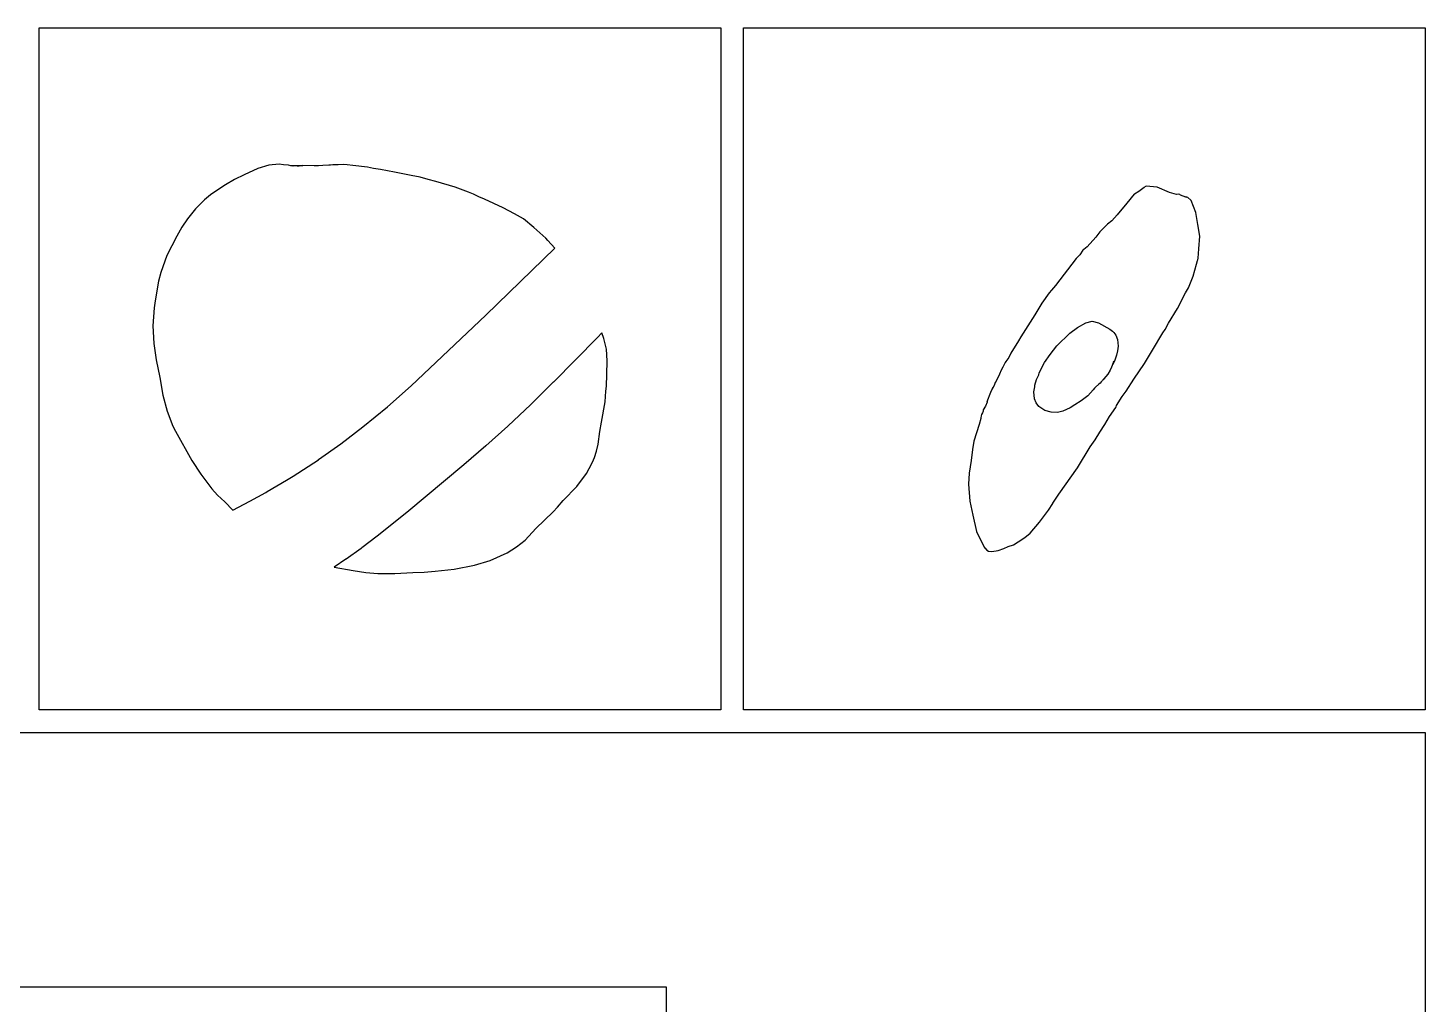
# Model space of a CAD drawing. Extents: x 2 to 598, y 728 to 3498.
# Drawn here: x 350 to 598, y 2220 to 2393.2 of the extents above; entities that cross this region are included whole.
import ezdxf

# ---------------------------------------------------------------- set-up
doc = ezdxf.new("R2010")
doc.units = 0

msp = doc.modelspace()

# ---------------------------------------------------------------- linework, layer by layer
at = {"layer": 'Calque 1'}
for p, q in [((392.738985, 2368.853875), (390.80921, 2368.2664)), ((394.579, 2369.0395), (392.738985, 2368.853875)), ((394.582, 2369.04), (394.579, 2369.0395)), ((395.37316, 2368.915), (394.58147, 2369.0401)), ((394.58147, 2369.0401), (394.582, 2369.04)), ((396.23719, 2368.828), (395.37316, 2368.915)), ((396.663, 2368.76), (396.23719, 2368.828)), ((396.66955, 2368.756), (396.663, 2368.76)), ((397.10054, 2368.729), (396.66955, 2368.756)), ((397.10414, 2368.729), (397.01684, 2368.747)), ((397.01684, 2368.747), (397.10054, 2368.729)), ((397.562, 2368.71), (397.10414, 2368.729)), ((397.58267, 2368.7152), (397.562, 2368.71)), ((397.94854, 2368.7262), (397.58267, 2368.7152)), ((397.99112, 2368.7537), (397.771132, 2368.73645)), ((397.771132, 2368.73645), (397.94872, 2368.7237)), ((398.32785, 2368.7262), (397.94854, 2368.7262)), ((397.94872, 2368.7237), (398.123794, 2368.7432)), ((397.94872, 2368.7237), (397.94872, 2368.7237)), ((398.123794, 2368.7432), (397.99112, 2368.7537)), ((398.819268, 2368.7602), (398.32785, 2368.7262)), ((398.82032, 2368.7762), (398.819268, 2368.7602)), ((400.79126, 2368.7192), (398.82032, 2368.7762)), ((401.58398, 2368.7622), (400.79126, 2368.7192)), ((402.36584, 2368.7822), (401.58398, 2368.7622)), ((403.38594, 2368.8252), (402.36584, 2368.7822)), ((403.61693, 2368.8512), (403.38594, 2368.8252)), ((403.71925, 2368.8772), (403.61693, 2368.8512)), ((404.13008, 2368.9002), (403.71925, 2368.8772)), ((405.06801, 2368.9202), (404.13008, 2368.9002)), ((406.0328, 2368.9902), (405.06801, 2368.9202)), ((406.68651, 2368.9242), (406.0328, 2368.9902)), ((407.66423, 2368.7779), (406.68651, 2368.9242)), ((410.24598, 2368.4792), (407.66423, 2368.7779)), ((411.3131, 2368.2762), (410.24598, 2368.4792)), ((386.68323, 2366.308488), (385.06382, 2365.3622)), ((388.39747, 2367.159), (386.68323, 2366.308488)), ((390.80921, 2368.2664), (388.39747, 2367.159)), ((412.56987, 2368.1041), (411.3131, 2368.2762)), ((415.06326, 2367.625), (412.56987, 2368.1041)), ((418.0238, 2367.0302), (415.06326, 2367.625)), ((419.59373, 2366.698), (418.0238, 2367.0302)), ((421.07013, 2366.283), (419.59373, 2366.698)), ((422.39718, 2365.9605), (421.07013, 2366.283)), ((425.81919, 2364.9709), (422.39718, 2365.9605)), ((382.428099, 2363.5747), (381.36999, 2362.676)), ((383.5435, 2364.3441), (382.428099, 2363.5747)), ((385.06382, 2365.3622), (383.5435, 2364.3441)), ((428.21388, 2364.049), (425.81919, 2364.9709)), ((429.11098, 2363.693), (428.21388, 2364.049)), ((430.05098, 2363.2439), (429.11098, 2363.693)), ((546.38483, 2363.7166), (545.036489, 2362.125737)), ((546.295817, 2363.608941), (546.38483, 2363.7166)), ((546.448865, 2363.689423), (546.295817, 2363.608941)), ((547.17043, 2364.184612), (546.448865, 2363.689423)), ((547.928108, 2364.74177), (547.17043, 2364.184612)), ((548.126296, 2364.899713), (547.928108, 2364.74177)), ((548.486, 2365.1), (548.10048, 2364.9005)), ((548.10048, 2364.9005), (548.126296, 2364.899713)), ((548.48637, 2365.0983), (548.486, 2365.1)), ((550.43353, 2364.9484), (548.48637, 2365.0983)), ((552.64372, 2363.9748), (550.43353, 2364.9484)), ((553.876619, 2363.622425), (552.64372, 2363.9748)), ((554.18422, 2363.6839), (553.876619, 2363.622425)), ((554.45809, 2363.6189), (554.18422, 2363.6839)), ((554.56971, 2363.5349), (554.45809, 2363.6189)), ((555.552174, 2363.150425), (554.56971, 2363.5349)), ((379.743192, 2361.074775), (378.31126, 2359.3279)), ((381.36999, 2362.676), (379.743192, 2361.074775)), ((431.06073, 2362.832), (430.05098, 2363.2439)), ((434.34942, 2361.2673), (431.06073, 2362.832)), ((436.37462, 2360.2234), (434.34942, 2361.2673)), ((545.036489, 2362.125737), (543.36228, 2360.0491)), ((555.87609, 2363.1148), (555.53917, 2363.2362)), ((555.53917, 2363.2362), (555.677513, 2363.160275)), ((555.677513, 2363.160275), (555.552174, 2363.150425)), ((556.43574, 2362.613), (555.87609, 2363.1148)), ((556.46834, 2362.588), (556.43574, 2362.613)), ((556.89313, 2361.5018), (556.46834, 2362.588)), ((557.29465, 2360.445), (556.89313, 2361.5018)), ((378.31126, 2359.3279), (377.336836, 2357.866663)), ((437.9492, 2359.302), (436.37462, 2360.2234)), ((439.77131, 2357.8044), (437.9492, 2359.302)), ((542.4016, 2358.9892), (541.65593, 2358.3872)), ((543.36228, 2360.0491), (542.4016, 2358.9892)), ((557.68585, 2358.3257), (557.29465, 2360.445)), ((376.42146, 2356.2537), (374.66962, 2352.795)), ((377.336836, 2357.866663), (376.42146, 2356.2537)), ((441.92467, 2355.9105), (439.77131, 2357.8044)), ((539.56872, 2356.0804), (538.00808, 2354.3714)), ((540.29011, 2357.0513), (539.56872, 2356.0804)), ((541.65593, 2358.3872), (540.29011, 2357.0513)), ((558.01243, 2356.2519), (557.68585, 2358.3257)), ((557.86928, 2354.0107), (558.01243, 2356.2519)), ((431.27265, 2342.2602), (443.50855, 2354.1199)), ((442.28072, 2355.5054), (441.92467, 2355.9105)), ((443.50855, 2354.1199), (442.28072, 2355.5054)), ((537.27996, 2353.7575), (536.70119, 2352.9152)), ((537.42776, 2353.8619), (537.27996, 2353.7575)), ((538.00808, 2354.3714), (537.42776, 2353.8619)), ((557.69928, 2352.3669), (557.86928, 2354.0107)), ((374.66962, 2352.795), (373.59114, 2349.8355)), ((536.06091, 2352.2863), (532.38, 2347.4917)), ((536.70119, 2352.9152), (536.06091, 2352.2863)), ((556.86004, 2349.1397), (557.41193, 2351.3008)), ((557.41193, 2351.3008), (557.60158, 2351.9401)), ((557.60158, 2351.9401), (557.64398, 2352.0408)), ((557.64398, 2352.0408), (557.69928, 2352.3669)), ((373.59114, 2349.8355), (373.15757, 2348.2821)), ((555.98774, 2347.069), (556.86004, 2349.1397)), ((373.15757, 2348.2821), (372.60463, 2344.797)), ((531.27464, 2346.1998), (530.003174, 2344.34975)), ((531.68237, 2346.6861), (531.27464, 2346.1998)), ((532.38, 2347.4917), (531.68237, 2346.6861)), ((554.08088, 2343.3954), (555.48698, 2346.1926)), ((555.48698, 2346.1926), (555.98774, 2347.069)), ((372.60463, 2344.797), (372.40723, 2343.5258)), ((530.003174, 2344.34975), (528.72804, 2342.2936)), ((372.40723, 2343.5258), (372.191319, 2340.358538)), ((418.05125, 2329.6847), (431.27265, 2342.2602)), ((528.72804, 2342.2936), (526.23309, 2338.4096)), ((537.79027, 2340.9014), (538.92922, 2341.1629)), ((538.92922, 2341.1629), (538.9305, 2341.1629)), ((538.9305, 2341.1629), (540.0581, 2340.8544)), ((552.46289, 2340.8193), (554.08088, 2343.3954)), ((372.191319, 2340.358538), (372.32043, 2337.229)), ((451.87312, 2339.0984), (451.09281, 2338.2902)), ((451.87412, 2339.1204), (451.87312, 2339.0984)), ((451.87446, 2339.1207), (451.87412, 2339.1204)), ((452.20468, 2338.0928), (451.87446, 2339.1207)), ((532.62161, 2336.8003), (534.955102, 2339.036362)), ((534.955102, 2339.036362), (536.299412, 2340.029992)), ((536.299412, 2340.029992), (537.79027, 2340.9014)), ((540.0581, 2340.8544), (542.04246, 2339.7372)), ((542.04246, 2339.7372), (542.52253, 2339.3749)), ((542.52253, 2339.3749), (542.72718, 2339.1682)), ((542.72718, 2339.1682), (542.95301, 2338.899)), ((542.95301, 2338.899), (543.13909, 2338.706062)), ((543.13909, 2338.706062), (543.41034, 2337.9306)), ((549.60001, 2336.0206), (551.46502, 2339.0928)), ((551.46502, 2339.0928), (551.89083, 2339.7165)), ((551.89083, 2339.7165), (552.46289, 2340.8193)), ((372.32043, 2337.229), (372.780597, 2334.3129)), ((451.09, 2338.29), (443.26205, 2330.3272)), ((451.09281, 2338.2902), (451.09, 2338.29)), ((452.67752, 2336.2226), (452.20468, 2338.0928)), ((452.812767, 2334.10885), (452.67752, 2336.2226)), ((525.85223, 2337.6861), (524.49315, 2335.4883)), ((526.23309, 2338.4096), (525.85223, 2337.6861)), ((531.42839, 2335.2366), (532.62161, 2336.8003)), ((543.525134, 2336.760837), (543.40001, 2335.9225)), ((543.41033, 2337.9306), (543.41031, 2337.9306)), ((543.41031, 2337.9306), (543.525134, 2336.760837)), ((543.41034, 2337.9306), (543.41033, 2337.9306)), ((372.780597, 2334.3129), (373.39789, 2331.1901)), ((452.75552, 2331.6942), (452.812767, 2334.10885)), ((523.48183, 2333.8378), (523.05758, 2333.0042)), ((523.59657, 2334.0176), (523.48183, 2333.8378)), ((524.09628, 2334.7199), (523.59657, 2334.0176)), ((524.49315, 2335.4883), (524.09628, 2334.7199)), ((529.50706, 2331.9867), (530.45016, 2333.852925)), ((530.45016, 2333.852925), (531.42839, 2335.2366)), ((542.61401, 2333.7598), (542.32722, 2333.0364)), ((542.93492, 2334.258), (542.574809, 2333.502962)), ((542.574809, 2333.502962), (542.73339, 2334.0812)), ((542.73339, 2334.0812), (542.61401, 2333.7598)), ((543.256929, 2335.141812), (542.93492, 2334.258)), ((543.40001, 2335.9225), (543.256929, 2335.141812)), ((548.20216, 2333.658), (549.60001, 2336.0206)), ((452.67752, 2329.6442), (452.75552, 2331.6942)), ((522.467382, 2331.762313), (521.84783, 2330.5109)), ((522.72995, 2332.4864), (522.467382, 2331.762313)), ((523.05758, 2333.0042), (522.72995, 2332.4864)), ((529.01506, 2330.8183), (529.41556, 2331.6559)), ((529.41556, 2331.6559), (529.50706, 2331.9867)), ((541.6828, 2331.7667), (540.98104, 2330.9579)), ((542.107171, 2332.487987), (541.6828, 2331.7667)), ((542.32722, 2333.0364), (542.107171, 2332.487987)), ((546.29736, 2330.9015), (548.20216, 2333.658)), ((373.39789, 2331.1901), (373.95082, 2328.0533)), ((413.846945, 2325.9818), (418.05125, 2329.6847)), ((443.26, 2330.32), (439.27424, 2326.372363)), ((443.26205, 2330.3272), (443.26, 2330.32)), ((452.46515, 2326.8609), (452.58142, 2328.7792)), ((452.58142, 2328.7792), (452.67752, 2329.6442)), ((521.27681, 2329.3843), (520.88872, 2328.5161)), ((521.213022, 2329.223278), (521.27681, 2329.3843)), ((521.257035, 2329.25675), (521.213022, 2329.223278)), ((521.57755, 2329.9455), (521.257035, 2329.25675)), ((521.69589, 2330.2706), (521.57755, 2329.9455)), ((521.84783, 2330.5109), (521.69589, 2330.2706)), ((528.55411, 2328.6277), (528.74323, 2329.5233)), ((528.74323, 2329.5233), (528.760934, 2329.836675)), ((528.760934, 2329.836675), (529.01506, 2330.8183)), ((539.0775, 2328.9667), (538.12096, 2327.9358)), ((539.31055, 2329.2814), (539.0775, 2328.9667)), ((539.48212, 2329.4571), (539.31055, 2329.2814)), ((540.07846, 2329.9656), (539.48212, 2329.4571)), ((540.30429, 2330.1971), (540.07846, 2329.9656)), ((540.51823, 2330.4281), (540.30429, 2330.1971)), ((540.72441, 2330.6519), (540.51823, 2330.4281)), ((540.80191, 2330.7369), (540.72441, 2330.6519)), ((540.83911, 2330.7789), (540.80191, 2330.7369)), ((540.97604, 2330.9479), (540.83911, 2330.7789)), ((540.98104, 2330.9579), (540.97604, 2330.9479)), ((544.25201, 2327.8206), (544.945, 2328.7518)), ((544.945, 2328.7518), (546.29736, 2330.9015)), ((373.95082, 2328.0533), (374.70478, 2325.2287)), ((439.27424, 2326.372363), (435.17109, 2322.5184)), ((451.79232, 2323.224), (452.46515, 2326.8609)), ((520.266125, 2326.824225), (519.96939, 2326.1178)), ((520.88872, 2328.5161), (520.22983, 2326.8372)), ((520.22983, 2326.8372), (520.278832, 2326.922372)), ((520.278832, 2326.922372), (520.266125, 2326.824225)), ((528.674435, 2327.383462), (528.55411, 2328.6277)), ((528.965902, 2326.660005), (528.674435, 2327.383462)), ((529.46826, 2326.0025), (528.965902, 2326.660005)), ((535.85288, 2326.355), (535.024091, 2325.81355)), ((536.930186, 2327.04235), (535.85288, 2326.355)), ((538.12096, 2327.9358), (536.930186, 2327.04235)), ((543.24433, 2326.1912), (544.25201, 2327.8206)), ((374.70478, 2325.2287), (375.73314, 2322.5524)), ((409.46315, 2322.4412), (413.846945, 2325.9818)), ((519.12964, 2323.8958), (518.87331, 2322.8622)), ((519.15594, 2324.0146), (519.12964, 2323.8958)), ((519.21744, 2324.3753), (519.15594, 2324.0146)), ((519.29344, 2324.6399), (519.21744, 2324.3753)), ((519.4185, 2324.8833), (519.29344, 2324.6399)), ((519.53166, 2325.2094), (519.4185, 2324.8833)), ((519.58286, 2325.4336), (519.53166, 2325.2094)), ((519.96939, 2326.1178), (519.58286, 2325.4336)), ((530.483333, 2325.337509), (529.46826, 2326.0025)), ((531.624706, 2325.0175), (530.483333, 2325.337509)), ((532.742442, 2324.983166), (531.624706, 2325.0175)), ((533.6866, 2325.1752), (532.742442, 2324.983166)), ((535.024091, 2325.81355), (533.6866, 2325.1752)), ((541.1546, 2322.8436), (541.98657, 2324.2658)), ((541.98657, 2324.2658), (543.10073, 2325.875)), ((543.10073, 2325.875), (543.14513, 2325.9892)), ((543.14513, 2325.9892), (543.24433, 2326.1912)), ((375.73314, 2322.5524), (376.18221, 2321.6356)), ((376.18221, 2321.6356), (379.07248, 2316.4685)), ((405.559245, 2319.42815), (409.45175, 2322.4312)), ((409.45175, 2322.4312), (409.46315, 2322.4412)), ((435.166, 2322.52), (431.27166, 2319.0742)), ((435.17109, 2322.5184), (435.166, 2322.52)), ((451.20992, 2319.3679), (451.5236, 2321.6189)), ((451.5236, 2321.6189), (451.79232, 2323.224)), ((518.87331, 2322.8622), (517.91885, 2319.8924)), ((539.42861, 2320.1348), (540.27609, 2321.4541)), ((540.27609, 2321.4541), (541.1546, 2322.8436)), ((401.599, 2316.6), (405.559245, 2319.42815)), ((431.27166, 2319.0742), (427.35046, 2315.6998)), ((450.941236, 2318.102963), (451.20992, 2319.3679)), ((517.91885, 2319.8924), (517.683629, 2318.416087)), ((536.31872, 2315.1356), (538.55062, 2318.8692)), ((538.55062, 2318.8692), (539.42861, 2320.1348)), ((379.07248, 2316.4685), (380.68943, 2314.048)), ((397.08554, 2313.6681), (401.58966, 2316.5925)), ((401.58966, 2316.5925), (401.592, 2316.59)), ((401.592, 2316.59), (401.599, 2316.6)), ((450.22084, 2316.1241), (450.55415, 2316.983)), ((450.55415, 2316.983), (450.941236, 2318.102963)), ((517.43775, 2316.4642), (517.083611, 2314.198975)), ((517.683629, 2318.416087), (517.43775, 2316.4642)), ((380.68943, 2314.048), (382.61438, 2311.4208)), ((427.346, 2315.7), (417.2464, 2307.2385)), ((427.348, 2315.7), (427.346, 2315.7)), ((427.35046, 2315.6998), (427.348, 2315.7)), ((447.41481, 2311.8076), (449.17026, 2314.1496)), ((449.17026, 2314.1496), (449.64206, 2315.0338)), ((449.64206, 2315.0338), (450.22084, 2316.1241)), ((517.083611, 2314.198975), (516.97317, 2312.2753)), ((532.97627, 2310.4563), (536.31872, 2315.1356)), ((382.61438, 2311.4208), (383.672093, 2310.30105)), ((392.445, 2310.92), (395.8975, 2312.9638)), ((395.8975, 2312.9638), (397.08554, 2313.6681)), ((445.03252, 2309.3561), (447.41481, 2311.8076)), ((516.97317, 2312.2753), (517.168, 2309.2078)), ((383.672093, 2310.30105), (384.95377, 2309.0964)), ((384.95377, 2309.0964), (386.37436, 2307.6329)), ((386.37436, 2307.6329), (389.39846, 2309.2369)), ((389.39846, 2309.2369), (392.19984, 2310.7862)), ((392.19984, 2310.7862), (392.43962, 2310.919)), ((392.43962, 2310.919), (392.445, 2310.92)), ((443.98091, 2308.1794), (445.03252, 2309.3561)), ((517.168, 2309.2078), (517.73126, 2306.75)), ((531.90921, 2308.8197), (531.94791, 2308.8807)), ((531.94791, 2308.8807), (532.97627, 2310.4563)), ((417.243, 2307.24), (411.98802, 2303.0015)), ((417.2464, 2307.2385), (417.243, 2307.24)), ((441.68286, 2305.8834), (443.2037, 2307.3335)), ((443.2037, 2307.3335), (443.98091, 2308.1794)), ((517.73126, 2306.75), (518.36482, 2303.8422)), ((529.54036, 2305.5279), (531.18368, 2307.6249)), ((531.18368, 2307.6249), (531.90921, 2308.8197)), ((438.27945, 2302.3389), (440.14548, 2304.3621)), ((440.14548, 2304.3621), (441.68286, 2305.8834)), ((527.88517, 2303.5564), (529.54036, 2305.5279)), ((411.986, 2303), (409.28281, 2300.9396)), ((411.98802, 2303.0015), (411.986, 2303)), ((436.71985, 2301.1137), (438.27945, 2302.3389)), ((518.36482, 2303.8422), (518.90431, 2302.7286)), ((518.90431, 2302.7286), (519.83397, 2300.8925)), ((523.98773, 2301.1773), (524.94167, 2301.5007)), ((524.94167, 2301.5007), (525.78504, 2302.0351)), ((525.78504, 2302.0351), (526.980571, 2302.792187)), ((526.980571, 2302.792187), (527.88517, 2303.5564)), ((409.13501, 2300.8337), (406.50572, 2298.9444)), ((409.28281, 2300.9396), (409.13501, 2300.8337)), ((432.06174, 2298.6994), (435.05174, 2300.0543)), ((435.05174, 2300.0543), (436.71985, 2301.1137)), ((519.83397, 2300.8925), (519.790648, 2300.980184)), ((519.790648, 2300.980184), (519.852252, 2300.924075)), ((519.852252, 2300.924075), (520.23034, 2300.5427)), ((520.23034, 2300.5427), (520.533717, 2300.33295)), ((520.533717, 2300.33295), (521.07525, 2300.3272)), ((521.07525, 2300.3272), (522.21417, 2300.483762)), ((522.21417, 2300.483762), (523.23945, 2300.8036)), ((523.23945, 2300.8036), (523.98773, 2301.1773)), ((406.454, 2298.919), (404.3394, 2297.501)), ((404.3394, 2297.501), (407.72576, 2296.9)), ((406.501, 2298.95), (406.454, 2298.919)), ((406.50572, 2298.9444), (406.501, 2298.95)), ((407.72576, 2296.9), (409.959184, 2296.56585)), ((409.959184, 2296.56585), (412.11877, 2296.3967)), ((415.11545, 2296.41785), (418.31064, 2296.5749)), ((418.31064, 2296.5749), (420.35961, 2296.6339)), ((420.35961, 2296.6339), (422.27887, 2296.8271)), ((422.27887, 2296.8271), (425.68487, 2297.1408)), ((425.68487, 2297.1408), (429.25313, 2297.87)), ((429.25313, 2297.87), (432.06174, 2298.6994)), ((412.11877, 2296.3967), (415.11545, 2296.41785))]:
    msp.add_line(p, q, dxfattribs=at)
at = {"layer": 'Layer 1'}
for p, q in [((352, 2393.2), (473, 2393.2)), ((352, 2332.7), (352, 2393.2)), ((473, 2393.2), (473, 2272.21)), ((477, 2393.2), (598, 2393.2)), ((477, 2272.21), (477, 2393.2)), ((598, 2393.2), (598, 2272.21)), ((352, 2295.48), (352, 2332.7)), ((352, 2272.21), (352, 2295.48)), ((473, 2272.21), (352, 2272.21)), ((598, 2272.21), (477, 2272.21)), ((348, 2268.2), (473, 2268.2)), ((473, 2268.2), (598, 2268.2)), ((598, 2268.2), (598, 1964.96)), ((463.322, 2223), (315.861, 2223)), ((463.322, 1964.96), (463.322, 2223))]:
    msp.add_line(p, q, dxfattribs=at)

doc.saveas('drawing.dxf')
